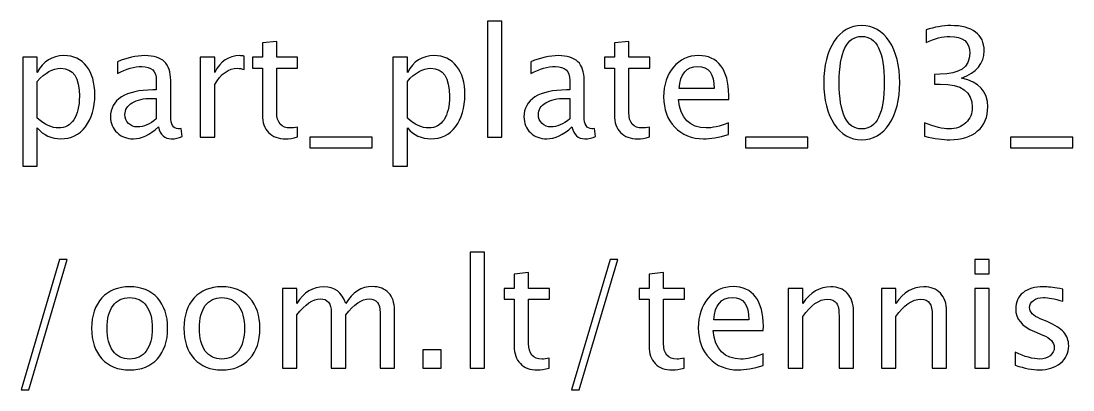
# Model space of a CAD drawing. Header units: centimetres. Extents: x -40.4 to 36.1, y -33 to 28.7.
# Drawn here: x -25.47 to -16.57, y 18.53 to 21.65 of the extents above; entities that cross this region are included whole.
import ezdxf

# ---------------------------------------------------------------- set-up
doc = ezdxf.new("R2010")
doc.units = ezdxf.units.CM
doc.header["$MEASUREMENT"] = 0
doc.layers.add('Layer 1', color=7, linetype='Continuous')

msp = doc.modelspace()

# ---------------------------------------------------------------- linework, layer by layer
at = {"layer": 'Layer 1'}
for points, knots in [([(-21.52028, 20.67044), (-21.52028, 20.67044), (-21.52028, 21.64961), (-21.52028, 21.64961), (-21.52028, 21.64961), (-21.52028, 21.64961), (-21.39836, 21.64961), (-21.39836, 21.64961), (-21.39836, 21.64961), (-21.39836, 21.64961), (-21.39836, 20.67044), (-21.39836, 20.67044), (-21.39836, 20.67044), (-21.39836, 20.67044), (-21.52028, 20.67044), (-21.52028, 20.67044)], [0, 0, 0, 0, 0.2, 0.2, 0.2, 0.2, 0.4, 0.4, 0.4, 0.4, 0.6, 0.6, 0.6, 0.6, 1, 1, 1, 1]), ([(-18.35502, 20.64758), (-18.45133, 20.64758), (-18.52901, 20.69182), (-18.58785, 20.78008), (-18.58785, 20.78008), (-18.64691, 20.86835), (-18.67633, 20.98477), (-18.67633, 21.12955), (-18.67633, 21.12955), (-18.67633, 21.27433), (-18.64691, 21.39074), (-18.58785, 21.47901), (-18.58785, 21.47901), (-18.52901, 21.56727), (-18.45133, 21.61151), (-18.35502, 21.61151), (-18.35502, 21.61151), (-18.25829, 21.61151), (-18.18061, 21.56748), (-18.12176, 21.47943), (-18.12176, 21.47943), (-18.06313, 21.39138), (-18.03371, 21.27475), (-18.03371, 21.12955), (-18.03371, 21.12955), (-18.03371, 20.98477), (-18.06313, 20.86835), (-18.12176, 20.78008), (-18.12176, 20.78008), (-18.18061, 20.69182), (-18.25829, 20.64758), (-18.35502, 20.64758)], [0, 0, 0, 0, 0.1111111, 0.1111111, 0.1111111, 0.1111111, 0.2222222, 0.2222222, 0.2222222, 0.2222222, 0.3333333, 0.3333333, 0.3333333, 0.3333333, 0.4444444, 0.4444444, 0.4444444, 0.4444444, 0.5555556, 0.5555556, 0.5555556, 0.5555556, 0.6666667, 0.6666667, 0.6666667, 0.6666667, 0.7777778, 0.7777778, 0.7777778, 0.7777778, 1, 1, 1, 1]), ([(-17.82374, 20.67679), (-17.82374, 20.67679), (-17.82374, 20.79109), (-17.82374, 20.79109), (-17.82374, 20.79109), (-17.73653, 20.75638), (-17.66816, 20.73902), (-17.618, 20.73902), (-17.618, 20.73902), (-17.55894, 20.73902), (-17.51132, 20.75595), (-17.4747, 20.79003), (-17.4747, 20.79003), (-17.43808, 20.82411), (-17.41988, 20.86856), (-17.41988, 20.92317), (-17.41988, 20.92317), (-17.41988, 21.05271), (-17.51005, 21.11748), (-17.69039, 21.11748), (-17.69039, 21.11748), (-17.69039, 21.11748), (-17.73865, 21.11748), (-17.73865, 21.11748), (-17.73865, 21.11748), (-17.73865, 21.11748), (-17.73865, 21.1994), (-17.73865, 21.1994), (-17.73865, 21.1994), (-17.73865, 21.1994), (-17.69589, 21.20003), (-17.69589, 21.20003), (-17.69589, 21.20003), (-17.52635, 21.20003), (-17.44147, 21.25972), (-17.44147, 21.37931), (-17.44147, 21.37931), (-17.44147, 21.47308), (-17.49777, 21.52007), (-17.61017, 21.52007), (-17.61017, 21.52007), (-17.67049, 21.52007), (-17.73738, 21.50271), (-17.81104, 21.468), (-17.81104, 21.468), (-17.81104, 21.468), (-17.81104, 21.57468), (-17.81104, 21.57468), (-17.81104, 21.57468), (-17.73886, 21.59923), (-17.66922, 21.61151), (-17.60234, 21.61151), (-17.60234, 21.61151), (-17.51132, 21.61151), (-17.44126, 21.59331), (-17.39257, 21.5569), (-17.39257, 21.5569), (-17.34389, 21.52071), (-17.31955, 21.468), (-17.31955, 21.399), (-17.31955, 21.399), (-17.31955, 21.29126), (-17.38326, 21.21442), (-17.5109, 21.1687), (-17.5109, 21.1687), (-17.36294, 21.1342), (-17.28907, 21.05313), (-17.28907, 20.92508), (-17.28907, 20.92508), (-17.28907, 20.83872), (-17.31764, 20.77077), (-17.37458, 20.72145), (-17.37458, 20.72145), (-17.43152, 20.67213), (-17.50984, 20.64758), (-17.60932, 20.64758), (-17.60932, 20.64758), (-17.66605, 20.64758), (-17.73738, 20.65732), (-17.82374, 20.67679)], [0, 0, 0, 0, 0.047619, 0.047619, 0.047619, 0.047619, 0.0952381, 0.0952381, 0.0952381, 0.0952381, 0.1428571, 0.1428571, 0.1428571, 0.1428571, 0.1904762, 0.1904762, 0.1904762, 0.1904762, 0.2380952, 0.2380952, 0.2380952, 0.2380952, 0.2857143, 0.2857143, 0.2857143, 0.2857143, 0.3333333, 0.3333333, 0.3333333, 0.3333333, 0.3809524, 0.3809524, 0.3809524, 0.3809524, 0.4285714, 0.4285714, 0.4285714, 0.4285714, 0.4761905, 0.4761905, 0.4761905, 0.4761905, 0.5238095, 0.5238095, 0.5238095, 0.5238095, 0.5714286, 0.5714286, 0.5714286, 0.5714286, 0.6190476, 0.6190476, 0.6190476, 0.6190476, 0.6666667, 0.6666667, 0.6666667, 0.6666667, 0.7142857, 0.7142857, 0.7142857, 0.7142857, 0.7619048, 0.7619048, 0.7619048, 0.7619048, 0.8095238, 0.8095238, 0.8095238, 0.8095238, 0.8571429, 0.8571429, 0.8571429, 0.8571429, 0.9047619, 0.9047619, 0.9047619, 0.9047619, 1, 1, 1, 1]), ([(-23.12852, 20.67065), (-23.1662, 20.66028), (-23.199, 20.6552), (-23.22673, 20.6552), (-23.22673, 20.6552), (-23.28896, 20.6552), (-23.33743, 20.67298), (-23.37215, 20.70854), (-23.37215, 20.70854), (-23.40707, 20.7441), (-23.42443, 20.79342), (-23.42443, 20.85671), (-23.42443, 20.85671), (-23.42443, 20.85671), (-23.42443, 21.2521), (-23.42443, 21.2521), (-23.42443, 21.2521), (-23.42443, 21.2521), (-23.50867, 21.2521), (-23.50867, 21.2521), (-23.50867, 21.2521), (-23.50867, 21.2521), (-23.50867, 21.34354), (-23.50867, 21.34354), (-23.50867, 21.34354), (-23.50867, 21.34354), (-23.42443, 21.34354), (-23.42443, 21.34354), (-23.42443, 21.34354), (-23.42443, 21.34354), (-23.42443, 21.46525), (-23.42443, 21.46525), (-23.42443, 21.46525), (-23.42443, 21.46525), (-23.30251, 21.47689), (-23.30251, 21.47689), (-23.30251, 21.47689), (-23.30251, 21.47689), (-23.30251, 21.34354), (-23.30251, 21.34354), (-23.30251, 21.34354), (-23.30251, 21.34354), (-23.12598, 21.34354), (-23.12598, 21.34354), (-23.12598, 21.34354), (-23.12598, 21.34354), (-23.12598, 21.2521), (-23.12598, 21.2521), (-23.12598, 21.2521), (-23.12598, 21.2521), (-23.30251, 21.2521), (-23.30251, 21.2521), (-23.30251, 21.2521), (-23.30251, 21.2521), (-23.30251, 20.87872), (-23.30251, 20.87872), (-23.30251, 20.87872), (-23.30251, 20.79067), (-23.2642, 20.74664), (-23.18779, 20.74664), (-23.18779, 20.74664), (-23.17149, 20.74664), (-23.1518, 20.74939), (-23.12852, 20.75468), (-23.12852, 20.75468), (-23.12852, 20.75468), (-23.12852, 20.67065), (-23.12852, 20.67065)], [0, 0, 0, 0, 0.0555556, 0.0555556, 0.0555556, 0.0555556, 0.1111111, 0.1111111, 0.1111111, 0.1111111, 0.1666667, 0.1666667, 0.1666667, 0.1666667, 0.2222222, 0.2222222, 0.2222222, 0.2222222, 0.2777778, 0.2777778, 0.2777778, 0.2777778, 0.3333333, 0.3333333, 0.3333333, 0.3333333, 0.3888889, 0.3888889, 0.3888889, 0.3888889, 0.4444444, 0.4444444, 0.4444444, 0.4444444, 0.5, 0.5, 0.5, 0.5, 0.5555556, 0.5555556, 0.5555556, 0.5555556, 0.6111111, 0.6111111, 0.6111111, 0.6111111, 0.6666667, 0.6666667, 0.6666667, 0.6666667, 0.7222222, 0.7222222, 0.7222222, 0.7222222, 0.7777778, 0.7777778, 0.7777778, 0.7777778, 0.8333333, 0.8333333, 0.8333333, 0.8333333, 0.8888889, 0.8888889, 0.8888889, 0.8888889, 1, 1, 1, 1]), ([(-20.15101, 20.67065), (-20.18869, 20.66028), (-20.22149, 20.6552), (-20.24922, 20.6552), (-20.24922, 20.6552), (-20.31145, 20.6552), (-20.35992, 20.67298), (-20.39464, 20.70854), (-20.39464, 20.70854), (-20.42956, 20.7441), (-20.44692, 20.79342), (-20.44692, 20.85671), (-20.44692, 20.85671), (-20.44692, 20.85671), (-20.44692, 21.2521), (-20.44692, 21.2521), (-20.44692, 21.2521), (-20.44692, 21.2521), (-20.53116, 21.2521), (-20.53116, 21.2521), (-20.53116, 21.2521), (-20.53116, 21.2521), (-20.53116, 21.34354), (-20.53116, 21.34354), (-20.53116, 21.34354), (-20.53116, 21.34354), (-20.44692, 21.34354), (-20.44692, 21.34354), (-20.44692, 21.34354), (-20.44692, 21.34354), (-20.44692, 21.46525), (-20.44692, 21.46525), (-20.44692, 21.46525), (-20.44692, 21.46525), (-20.325, 21.47689), (-20.325, 21.47689), (-20.325, 21.47689), (-20.325, 21.47689), (-20.325, 21.34354), (-20.325, 21.34354), (-20.325, 21.34354), (-20.325, 21.34354), (-20.14847, 21.34354), (-20.14847, 21.34354), (-20.14847, 21.34354), (-20.14847, 21.34354), (-20.14847, 21.2521), (-20.14847, 21.2521), (-20.14847, 21.2521), (-20.14847, 21.2521), (-20.325, 21.2521), (-20.325, 21.2521), (-20.325, 21.2521), (-20.325, 21.2521), (-20.325, 20.87872), (-20.325, 20.87872), (-20.325, 20.87872), (-20.325, 20.79067), (-20.28669, 20.74664), (-20.21028, 20.74664), (-20.21028, 20.74664), (-20.19398, 20.74664), (-20.17429, 20.74939), (-20.15101, 20.75468), (-20.15101, 20.75468), (-20.15101, 20.75468), (-20.15101, 20.67065), (-20.15101, 20.67065)], [0, 0, 0, 0, 0.0555556, 0.0555556, 0.0555556, 0.0555556, 0.1111111, 0.1111111, 0.1111111, 0.1111111, 0.1666667, 0.1666667, 0.1666667, 0.1666667, 0.2222222, 0.2222222, 0.2222222, 0.2222222, 0.2777778, 0.2777778, 0.2777778, 0.2777778, 0.3333333, 0.3333333, 0.3333333, 0.3333333, 0.3888889, 0.3888889, 0.3888889, 0.3888889, 0.4444444, 0.4444444, 0.4444444, 0.4444444, 0.5, 0.5, 0.5, 0.5, 0.5555556, 0.5555556, 0.5555556, 0.5555556, 0.6111111, 0.6111111, 0.6111111, 0.6111111, 0.6666667, 0.6666667, 0.6666667, 0.6666667, 0.7222222, 0.7222222, 0.7222222, 0.7222222, 0.7777778, 0.7777778, 0.7777778, 0.7777778, 0.8333333, 0.8333333, 0.8333333, 0.8333333, 0.8888889, 0.8888889, 0.8888889, 0.8888889, 1, 1, 1, 1]), ([(-18.35523, 20.73902), (-18.22802, 20.73902), (-18.16452, 20.8692), (-18.16452, 21.12955), (-18.16452, 21.12955), (-18.16452, 21.3899), (-18.22802, 21.52007), (-18.35523, 21.52007), (-18.35523, 21.52007), (-18.48202, 21.52007), (-18.54552, 21.3899), (-18.54552, 21.12955), (-18.54552, 21.12955), (-18.54552, 20.8692), (-18.48202, 20.73902), (-18.35523, 20.73902)], [0, 0, 0, 0, 0.2, 0.2, 0.2, 0.2, 0.4, 0.4, 0.4, 0.4, 0.6, 0.6, 0.6, 0.6, 1, 1, 1, 1]), ([(-25.44965, 20.42533), (-25.44965, 20.42533), (-25.44965, 21.34354), (-25.44965, 21.34354), (-25.44965, 21.34354), (-25.44965, 21.34354), (-25.32773, 21.34354), (-25.32773, 21.34354), (-25.32773, 21.34354), (-25.32773, 21.34354), (-25.32773, 21.21633), (-25.32773, 21.21633), (-25.32773, 21.21633), (-25.27778, 21.31052), (-25.20263, 21.35751), (-25.10252, 21.35751), (-25.10252, 21.35751), (-25.02145, 21.35751), (-24.95774, 21.32809), (-24.91117, 21.26903), (-24.91117, 21.26903), (-24.8646, 21.20998), (-24.84132, 21.12933), (-24.84132, 21.0271), (-24.84132, 21.0271), (-24.84132, 20.91576), (-24.86778, 20.8258), (-24.92048, 20.75765), (-24.92048, 20.75765), (-24.97319, 20.68928), (-25.04261, 20.6552), (-25.12855, 20.6552), (-25.12855, 20.6552), (-25.20835, 20.6552), (-25.27481, 20.68568), (-25.32773, 20.74685), (-25.32773, 20.74685), (-25.32773, 20.74685), (-25.32773, 20.42533), (-25.32773, 20.42533), (-25.32773, 20.42533), (-25.32773, 20.42533), (-25.44965, 20.42533), (-25.44965, 20.42533)], [0, 0, 0, 0, 0.0833333, 0.0833333, 0.0833333, 0.0833333, 0.1666667, 0.1666667, 0.1666667, 0.1666667, 0.25, 0.25, 0.25, 0.25, 0.3333333, 0.3333333, 0.3333333, 0.3333333, 0.4166667, 0.4166667, 0.4166667, 0.4166667, 0.5, 0.5, 0.5, 0.5, 0.5833333, 0.5833333, 0.5833333, 0.5833333, 0.6666667, 0.6666667, 0.6666667, 0.6666667, 0.75, 0.75, 0.75, 0.75, 0.8333333, 0.8333333, 0.8333333, 0.8333333, 1, 1, 1, 1]), ([(-24.30348, 20.75617), (-24.37671, 20.68886), (-24.4472, 20.6552), (-24.51493, 20.6552), (-24.51493, 20.6552), (-24.5706, 20.6552), (-24.61696, 20.67256), (-24.65357, 20.70748), (-24.65357, 20.70748), (-24.6904, 20.74241), (-24.70882, 20.78643), (-24.70882, 20.83956), (-24.70882, 20.83956), (-24.70882, 20.91301), (-24.67792, 20.96953), (-24.61611, 21.0089), (-24.61611, 21.0089), (-24.5543, 21.04827), (-24.46561, 21.06795), (-24.35004, 21.06795), (-24.35004, 21.06795), (-24.35004, 21.06795), (-24.32147, 21.06795), (-24.32147, 21.06795), (-24.32147, 21.06795), (-24.32147, 21.06795), (-24.32147, 21.14902), (-24.32147, 21.14902), (-24.32147, 21.14902), (-24.32147, 21.22712), (-24.36211, 21.26607), (-24.4436, 21.26607), (-24.4436, 21.26607), (-24.50668, 21.26607), (-24.57568, 21.24617), (-24.6504, 21.20638), (-24.6504, 21.20638), (-24.6504, 21.20638), (-24.6504, 21.30671), (-24.6504, 21.30671), (-24.6504, 21.30671), (-24.56827, 21.34058), (-24.4908, 21.35751), (-24.4182, 21.35751), (-24.4182, 21.35751), (-24.34348, 21.35751), (-24.28824, 21.34058), (-24.25289, 21.3065), (-24.25289, 21.3065), (-24.21733, 21.27242), (-24.19955, 21.21993), (-24.19955, 21.14902), (-24.19955, 21.14902), (-24.19955, 21.14902), (-24.19955, 20.84485), (-24.19955, 20.84485), (-24.19955, 20.84485), (-24.19955, 20.77522), (-24.17817, 20.74029), (-24.1352, 20.74029), (-24.1352, 20.74029), (-24.12991, 20.74029), (-24.12208, 20.74114), (-24.11171, 20.74283), (-24.11171, 20.74283), (-24.11171, 20.74283), (-24.10303, 20.6751), (-24.10303, 20.6751), (-24.10303, 20.6751), (-24.13076, 20.66176), (-24.16124, 20.6552), (-24.19468, 20.6552), (-24.19468, 20.6552), (-24.25162, 20.6552), (-24.28781, 20.68886), (-24.30348, 20.75617)], [0, 0, 0, 0, 0.05, 0.05, 0.05, 0.05, 0.1, 0.1, 0.1, 0.1, 0.15, 0.15, 0.15, 0.15, 0.2, 0.2, 0.2, 0.2, 0.25, 0.25, 0.25, 0.25, 0.3, 0.3, 0.3, 0.3, 0.35, 0.35, 0.35, 0.35, 0.4, 0.4, 0.4, 0.4, 0.45, 0.45, 0.45, 0.45, 0.5, 0.5, 0.5, 0.5, 0.55, 0.55, 0.55, 0.55, 0.6, 0.6, 0.6, 0.6, 0.65, 0.65, 0.65, 0.65, 0.7, 0.7, 0.7, 0.7, 0.75, 0.75, 0.75, 0.75, 0.8, 0.8, 0.8, 0.8, 0.85, 0.85, 0.85, 0.85, 0.9, 0.9, 0.9, 0.9, 1, 1, 1, 1]), ([(-23.94915, 20.67044), (-23.94915, 20.67044), (-23.94915, 21.34354), (-23.94915, 21.34354), (-23.94915, 21.34354), (-23.94915, 21.34354), (-23.82723, 21.34354), (-23.82723, 21.34354), (-23.82723, 21.34354), (-23.82723, 21.34354), (-23.82723, 21.21633), (-23.82723, 21.21633), (-23.82723, 21.21633), (-23.77876, 21.31052), (-23.70848, 21.35751), (-23.6162, 21.35751), (-23.6162, 21.35751), (-23.60371, 21.35751), (-23.59059, 21.35645), (-23.57704, 21.35434), (-23.57704, 21.35434), (-23.57704, 21.35434), (-23.57704, 21.24025), (-23.57704, 21.24025), (-23.57704, 21.24025), (-23.59821, 21.24723), (-23.61683, 21.25083), (-23.63292, 21.25083), (-23.63292, 21.25083), (-23.71039, 21.25083), (-23.77516, 21.20511), (-23.82723, 21.11346), (-23.82723, 21.11346), (-23.82723, 21.11346), (-23.82723, 20.67044), (-23.82723, 20.67044), (-23.82723, 20.67044), (-23.82723, 20.67044), (-23.94915, 20.67044), (-23.94915, 20.67044)], [0, 0, 0, 0, 0.0909091, 0.0909091, 0.0909091, 0.0909091, 0.1818182, 0.1818182, 0.1818182, 0.1818182, 0.2727273, 0.2727273, 0.2727273, 0.2727273, 0.3636364, 0.3636364, 0.3636364, 0.3636364, 0.4545455, 0.4545455, 0.4545455, 0.4545455, 0.5454545, 0.5454545, 0.5454545, 0.5454545, 0.6363636, 0.6363636, 0.6363636, 0.6363636, 0.7272727, 0.7272727, 0.7272727, 0.7272727, 0.8181818, 0.8181818, 0.8181818, 0.8181818, 1, 1, 1, 1]), ([(-22.31953, 20.42533), (-22.31953, 20.42533), (-22.31953, 21.34354), (-22.31953, 21.34354), (-22.31953, 21.34354), (-22.31953, 21.34354), (-22.19761, 21.34354), (-22.19761, 21.34354), (-22.19761, 21.34354), (-22.19761, 21.34354), (-22.19761, 21.21633), (-22.19761, 21.21633), (-22.19761, 21.21633), (-22.14766, 21.31052), (-22.07251, 21.35751), (-21.9724, 21.35751), (-21.9724, 21.35751), (-21.89133, 21.35751), (-21.82762, 21.32809), (-21.78105, 21.26903), (-21.78105, 21.26903), (-21.73448, 21.20998), (-21.7112, 21.12933), (-21.7112, 21.0271), (-21.7112, 21.0271), (-21.7112, 20.91576), (-21.73766, 20.8258), (-21.79036, 20.75765), (-21.79036, 20.75765), (-21.84307, 20.68928), (-21.91249, 20.6552), (-21.99843, 20.6552), (-21.99843, 20.6552), (-22.07823, 20.6552), (-22.14469, 20.68568), (-22.19761, 20.74685), (-22.19761, 20.74685), (-22.19761, 20.74685), (-22.19761, 20.42533), (-22.19761, 20.42533), (-22.19761, 20.42533), (-22.19761, 20.42533), (-22.31953, 20.42533), (-22.31953, 20.42533)], [0, 0, 0, 0, 0.0833333, 0.0833333, 0.0833333, 0.0833333, 0.1666667, 0.1666667, 0.1666667, 0.1666667, 0.25, 0.25, 0.25, 0.25, 0.3333333, 0.3333333, 0.3333333, 0.3333333, 0.4166667, 0.4166667, 0.4166667, 0.4166667, 0.5, 0.5, 0.5, 0.5, 0.5833333, 0.5833333, 0.5833333, 0.5833333, 0.6666667, 0.6666667, 0.6666667, 0.6666667, 0.75, 0.75, 0.75, 0.75, 0.8333333, 0.8333333, 0.8333333, 0.8333333, 1, 1, 1, 1]), ([(-20.80633, 20.75617), (-20.87956, 20.68886), (-20.95005, 20.6552), (-21.01778, 20.6552), (-21.01778, 20.6552), (-21.07345, 20.6552), (-21.11981, 20.67256), (-21.15642, 20.70748), (-21.15642, 20.70748), (-21.19325, 20.74241), (-21.21167, 20.78643), (-21.21167, 20.83956), (-21.21167, 20.83956), (-21.21167, 20.91301), (-21.18077, 20.96953), (-21.11896, 21.0089), (-21.11896, 21.0089), (-21.05715, 21.04827), (-20.96846, 21.06795), (-20.85289, 21.06795), (-20.85289, 21.06795), (-20.85289, 21.06795), (-20.82432, 21.06795), (-20.82432, 21.06795), (-20.82432, 21.06795), (-20.82432, 21.06795), (-20.82432, 21.14902), (-20.82432, 21.14902), (-20.82432, 21.14902), (-20.82432, 21.22712), (-20.86496, 21.26607), (-20.94645, 21.26607), (-20.94645, 21.26607), (-21.00953, 21.26607), (-21.07853, 21.24617), (-21.15325, 21.20638), (-21.15325, 21.20638), (-21.15325, 21.20638), (-21.15325, 21.30671), (-21.15325, 21.30671), (-21.15325, 21.30671), (-21.07112, 21.34058), (-20.99365, 21.35751), (-20.92105, 21.35751), (-20.92105, 21.35751), (-20.84633, 21.35751), (-20.79109, 21.34058), (-20.75574, 21.3065), (-20.75574, 21.3065), (-20.72018, 21.27242), (-20.7024, 21.21993), (-20.7024, 21.14902), (-20.7024, 21.14902), (-20.7024, 21.14902), (-20.7024, 20.84485), (-20.7024, 20.84485), (-20.7024, 20.84485), (-20.7024, 20.77522), (-20.68102, 20.74029), (-20.63805, 20.74029), (-20.63805, 20.74029), (-20.63276, 20.74029), (-20.62493, 20.74114), (-20.61456, 20.74283), (-20.61456, 20.74283), (-20.61456, 20.74283), (-20.60588, 20.6751), (-20.60588, 20.6751), (-20.60588, 20.6751), (-20.63361, 20.66176), (-20.66409, 20.6552), (-20.69753, 20.6552), (-20.69753, 20.6552), (-20.75447, 20.6552), (-20.79066, 20.68886), (-20.80633, 20.75617)], [0, 0, 0, 0, 0.05, 0.05, 0.05, 0.05, 0.1, 0.1, 0.1, 0.1, 0.15, 0.15, 0.15, 0.15, 0.2, 0.2, 0.2, 0.2, 0.25, 0.25, 0.25, 0.25, 0.3, 0.3, 0.3, 0.3, 0.35, 0.35, 0.35, 0.35, 0.4, 0.4, 0.4, 0.4, 0.45, 0.45, 0.45, 0.45, 0.5, 0.5, 0.5, 0.5, 0.55, 0.55, 0.55, 0.55, 0.6, 0.6, 0.6, 0.6, 0.65, 0.65, 0.65, 0.65, 0.7, 0.7, 0.7, 0.7, 0.75, 0.75, 0.75, 0.75, 0.8, 0.8, 0.8, 0.8, 0.85, 0.85, 0.85, 0.85, 0.9, 0.9, 0.9, 0.9, 1, 1, 1, 1]), ([(-19.48299, 20.69203), (-19.5649, 20.66748), (-19.63497, 20.6552), (-19.69339, 20.6552), (-19.69339, 20.6552), (-19.79308, 20.6552), (-19.87415, 20.68822), (-19.93659, 20.75405), (-19.93659, 20.75405), (-19.99903, 20.81988), (-20.03036, 20.90518), (-20.03036, 21.01017), (-20.03036, 21.01017), (-20.03036, 21.11198), (-20.00284, 21.19559), (-19.9476, 21.26099), (-19.9476, 21.26099), (-19.89235, 21.32618), (-19.82166, 21.35878), (-19.73551, 21.35878), (-19.73551, 21.35878), (-19.65402, 21.35878), (-19.59094, 21.32978), (-19.54649, 21.27179), (-19.54649, 21.27179), (-19.50204, 21.21379), (-19.47981, 21.13166), (-19.47981, 21.02519), (-19.47981, 21.02519), (-19.47981, 21.02519), (-19.48045, 20.98794), (-19.48045, 20.98794), (-19.48045, 20.98794), (-19.48045, 20.98794), (-19.9059, 20.98794), (-19.9059, 20.98794), (-19.9059, 20.98794), (-19.88812, 20.82707), (-19.80959, 20.74664), (-19.67053, 20.74664), (-19.67053, 20.74664), (-19.61951, 20.74664), (-19.55707, 20.76103), (-19.48299, 20.78982), (-19.48299, 20.78982), (-19.48299, 20.78982), (-19.48299, 20.69203), (-19.48299, 20.69203)], [0, 0, 0, 0, 0.0769231, 0.0769231, 0.0769231, 0.0769231, 0.1538462, 0.1538462, 0.1538462, 0.1538462, 0.2307692, 0.2307692, 0.2307692, 0.2307692, 0.3076923, 0.3076923, 0.3076923, 0.3076923, 0.3846154, 0.3846154, 0.3846154, 0.3846154, 0.4615385, 0.4615385, 0.4615385, 0.4615385, 0.5384615, 0.5384615, 0.5384615, 0.5384615, 0.6153846, 0.6153846, 0.6153846, 0.6153846, 0.6923077, 0.6923077, 0.6923077, 0.6923077, 0.7692308, 0.7692308, 0.7692308, 0.7692308, 0.8461538, 0.8461538, 0.8461538, 0.8461538, 1, 1, 1, 1]), ([(-19.89955, 21.07938), (-19.89955, 21.07938), (-19.60237, 21.07938), (-19.60237, 21.07938), (-19.60237, 21.07938), (-19.60237, 21.20469), (-19.64915, 21.26734), (-19.74249, 21.26734), (-19.74249, 21.26734), (-19.83647, 21.26734), (-19.88875, 21.20469), (-19.89955, 21.07938)], [0, 0, 0, 0, 0.25, 0.25, 0.25, 0.25, 0.5, 0.5, 0.5, 0.5, 1, 1, 1, 1]), ([(-25.32773, 20.83088), (-25.26486, 20.77479), (-25.20496, 20.74664), (-25.14802, 20.74664), (-25.14802, 20.74664), (-25.09193, 20.74664), (-25.04854, 20.77014), (-25.01806, 20.81691), (-25.01806, 20.81691), (-24.98737, 20.86369), (-24.97213, 20.92952), (-24.97213, 21.01461), (-24.97213, 21.01461), (-24.97213, 21.17209), (-25.0242, 21.25083), (-25.12834, 21.25083), (-25.12834, 21.25083), (-25.1965, 21.25083), (-25.26296, 21.214), (-25.32773, 21.14013), (-25.32773, 21.14013), (-25.32773, 21.14013), (-25.32773, 20.83088), (-25.32773, 20.83088)], [0, 0, 0, 0, 0.1428571, 0.1428571, 0.1428571, 0.1428571, 0.2857143, 0.2857143, 0.2857143, 0.2857143, 0.4285714, 0.4285714, 0.4285714, 0.4285714, 0.5714286, 0.5714286, 0.5714286, 0.5714286, 0.7142857, 0.7142857, 0.7142857, 0.7142857, 1, 1, 1, 1]), ([(-22.19761, 20.83088), (-22.13474, 20.77479), (-22.07484, 20.74664), (-22.0179, 20.74664), (-22.0179, 20.74664), (-21.96181, 20.74664), (-21.91842, 20.77014), (-21.88794, 20.81691), (-21.88794, 20.81691), (-21.85725, 20.86369), (-21.84201, 20.92952), (-21.84201, 21.01461), (-21.84201, 21.01461), (-21.84201, 21.17209), (-21.89408, 21.25083), (-21.99822, 21.25083), (-21.99822, 21.25083), (-22.06638, 21.25083), (-22.13284, 21.214), (-22.19761, 21.14013), (-22.19761, 21.14013), (-22.19761, 21.14013), (-22.19761, 20.83088), (-22.19761, 20.83088)], [0, 0, 0, 0, 0.1428571, 0.1428571, 0.1428571, 0.1428571, 0.2857143, 0.2857143, 0.2857143, 0.2857143, 0.4285714, 0.4285714, 0.4285714, 0.4285714, 0.5714286, 0.5714286, 0.5714286, 0.5714286, 0.7142857, 0.7142857, 0.7142857, 0.7142857, 1, 1, 1, 1]), ([(-24.32147, 20.82263), (-24.32147, 20.82263), (-24.32147, 20.99556), (-24.32147, 20.99556), (-24.32147, 20.99556), (-24.32147, 20.99556), (-24.36063, 20.99683), (-24.36063, 20.99683), (-24.36063, 20.99683), (-24.42836, 20.99683), (-24.48297, 20.98434), (-24.52467, 20.95937), (-24.52467, 20.95937), (-24.56616, 20.93418), (-24.5869, 20.90095), (-24.5869, 20.85946), (-24.5869, 20.85946), (-24.5869, 20.83046), (-24.57653, 20.80591), (-24.556, 20.7858), (-24.556, 20.7858), (-24.53525, 20.76569), (-24.51006, 20.75553), (-24.48022, 20.75553), (-24.48022, 20.75553), (-24.42942, 20.75553), (-24.3765, 20.77797), (-24.32147, 20.82263)], [0, 0, 0, 0, 0.125, 0.125, 0.125, 0.125, 0.25, 0.25, 0.25, 0.25, 0.375, 0.375, 0.375, 0.375, 0.5, 0.5, 0.5, 0.5, 0.625, 0.625, 0.625, 0.625, 0.75, 0.75, 0.75, 0.75, 1, 1, 1, 1]), ([(-20.82432, 20.82263), (-20.82432, 20.82263), (-20.82432, 20.99556), (-20.82432, 20.99556), (-20.82432, 20.99556), (-20.82432, 20.99556), (-20.86348, 20.99683), (-20.86348, 20.99683), (-20.86348, 20.99683), (-20.93121, 20.99683), (-20.98582, 20.98434), (-21.02752, 20.95937), (-21.02752, 20.95937), (-21.06901, 20.93418), (-21.08975, 20.90095), (-21.08975, 20.85946), (-21.08975, 20.85946), (-21.08975, 20.83046), (-21.07938, 20.80591), (-21.05885, 20.7858), (-21.05885, 20.7858), (-21.0381, 20.76569), (-21.01291, 20.75553), (-20.98307, 20.75553), (-20.98307, 20.75553), (-20.93227, 20.75553), (-20.87935, 20.77797), (-20.82432, 20.82263)], [0, 0, 0, 0, 0.125, 0.125, 0.125, 0.125, 0.25, 0.25, 0.25, 0.25, 0.375, 0.375, 0.375, 0.375, 0.5, 0.5, 0.5, 0.5, 0.625, 0.625, 0.625, 0.625, 0.75, 0.75, 0.75, 0.75, 1, 1, 1, 1]), ([(-23.02311, 20.579), (-23.02311, 20.579), (-23.02311, 20.67044), (-23.02311, 20.67044), (-23.02311, 20.67044), (-23.02311, 20.67044), (-22.49479, 20.67044), (-22.49479, 20.67044), (-22.49479, 20.67044), (-22.49479, 20.67044), (-22.49479, 20.579), (-22.49479, 20.579), (-22.49479, 20.579), (-22.49479, 20.579), (-23.02311, 20.579), (-23.02311, 20.579)], [0, 0, 0, 0, 0.2, 0.2, 0.2, 0.2, 0.4, 0.4, 0.4, 0.4, 0.6, 0.6, 0.6, 0.6, 1, 1, 1, 1]), ([(-19.338, 20.579), (-19.338, 20.579), (-19.338, 20.67044), (-19.338, 20.67044), (-19.338, 20.67044), (-19.338, 20.67044), (-18.80968, 20.67044), (-18.80968, 20.67044), (-18.80968, 20.67044), (-18.80968, 20.67044), (-18.80968, 20.579), (-18.80968, 20.579), (-18.80968, 20.579), (-18.80968, 20.579), (-19.338, 20.579), (-19.338, 20.579)], [0, 0, 0, 0, 0.2, 0.2, 0.2, 0.2, 0.4, 0.4, 0.4, 0.4, 0.6, 0.6, 0.6, 0.6, 1, 1, 1, 1]), ([(-17.09688, 20.579), (-17.09688, 20.579), (-17.09688, 20.67044), (-17.09688, 20.67044), (-17.09688, 20.67044), (-17.09688, 20.67044), (-16.56856, 20.67044), (-16.56856, 20.67044), (-16.56856, 20.67044), (-16.56856, 20.67044), (-16.56856, 20.579), (-16.56856, 20.579), (-16.56856, 20.579), (-16.56856, 20.579), (-17.09688, 20.579), (-17.09688, 20.579)], [0, 0, 0, 0, 0.2, 0.2, 0.2, 0.2, 0.4, 0.4, 0.4, 0.4, 0.6, 0.6, 0.6, 0.6, 1, 1, 1, 1]), ([(-21.66677, 18.71887), (-21.66677, 18.71887), (-21.66677, 19.69804), (-21.66677, 19.69804), (-21.66677, 19.69804), (-21.66677, 19.69804), (-21.54485, 19.69804), (-21.54485, 19.69804), (-21.54485, 19.69804), (-21.54485, 19.69804), (-21.54485, 18.71887), (-21.54485, 18.71887), (-21.54485, 18.71887), (-21.54485, 18.71887), (-21.66677, 18.71887), (-21.66677, 18.71887)], [0, 0, 0, 0, 0.2, 0.2, 0.2, 0.2, 0.4, 0.4, 0.4, 0.4, 0.6, 0.6, 0.6, 0.6, 1, 1, 1, 1]), ([(-25.46533, 18.53472), (-25.46533, 18.53472), (-25.13873, 19.63708), (-25.13873, 19.63708), (-25.13873, 19.63708), (-25.13873, 19.63708), (-25.07417, 19.63708), (-25.07417, 19.63708), (-25.07417, 19.63708), (-25.07417, 19.63708), (-25.40077, 18.53472), (-25.40077, 18.53472), (-25.40077, 18.53472), (-25.40077, 18.53472), (-25.46533, 18.53472), (-25.46533, 18.53472)], [0, 0, 0, 0, 0.2, 0.2, 0.2, 0.2, 0.4, 0.4, 0.4, 0.4, 0.6, 0.6, 0.6, 0.6, 1, 1, 1, 1]), ([(-20.80952, 18.53472), (-20.80952, 18.53472), (-20.48292, 19.63708), (-20.48292, 19.63708), (-20.48292, 19.63708), (-20.48292, 19.63708), (-20.41836, 19.63708), (-20.41836, 19.63708), (-20.41836, 19.63708), (-20.41836, 19.63708), (-20.74496, 18.53472), (-20.74496, 18.53472), (-20.74496, 18.53472), (-20.74496, 18.53472), (-20.80952, 18.53472), (-20.80952, 18.53472)], [0, 0, 0, 0, 0.2, 0.2, 0.2, 0.2, 0.4, 0.4, 0.4, 0.4, 0.6, 0.6, 0.6, 0.6, 1, 1, 1, 1]), ([(-17.39978, 19.51516), (-17.39978, 19.51516), (-17.39978, 19.63708), (-17.39978, 19.63708), (-17.39978, 19.63708), (-17.39978, 19.63708), (-17.27786, 19.63708), (-17.27786, 19.63708), (-17.27786, 19.63708), (-17.27786, 19.63708), (-17.27786, 19.51516), (-17.27786, 19.51516), (-17.27786, 19.51516), (-17.27786, 19.51516), (-17.39978, 19.51516), (-17.39978, 19.51516)], [0, 0, 0, 0, 0.2, 0.2, 0.2, 0.2, 0.4, 0.4, 0.4, 0.4, 0.6, 0.6, 0.6, 0.6, 1, 1, 1, 1]), ([(-20.99875, 18.71908), (-21.03643, 18.70871), (-21.06923, 18.70363), (-21.09696, 18.70363), (-21.09696, 18.70363), (-21.15919, 18.70363), (-21.20766, 18.72141), (-21.24238, 18.75697), (-21.24238, 18.75697), (-21.2773, 18.79253), (-21.29466, 18.84185), (-21.29466, 18.90514), (-21.29466, 18.90514), (-21.29466, 18.90514), (-21.29466, 19.30053), (-21.29466, 19.30053), (-21.29466, 19.30053), (-21.29466, 19.30053), (-21.3789, 19.30053), (-21.3789, 19.30053), (-21.3789, 19.30053), (-21.3789, 19.30053), (-21.3789, 19.39197), (-21.3789, 19.39197), (-21.3789, 19.39197), (-21.3789, 19.39197), (-21.29466, 19.39197), (-21.29466, 19.39197), (-21.29466, 19.39197), (-21.29466, 19.39197), (-21.29466, 19.51368), (-21.29466, 19.51368), (-21.29466, 19.51368), (-21.29466, 19.51368), (-21.17274, 19.52532), (-21.17274, 19.52532), (-21.17274, 19.52532), (-21.17274, 19.52532), (-21.17274, 19.39197), (-21.17274, 19.39197), (-21.17274, 19.39197), (-21.17274, 19.39197), (-20.99621, 19.39197), (-20.99621, 19.39197), (-20.99621, 19.39197), (-20.99621, 19.39197), (-20.99621, 19.30053), (-20.99621, 19.30053), (-20.99621, 19.30053), (-20.99621, 19.30053), (-21.17274, 19.30053), (-21.17274, 19.30053), (-21.17274, 19.30053), (-21.17274, 19.30053), (-21.17274, 18.92715), (-21.17274, 18.92715), (-21.17274, 18.92715), (-21.17274, 18.8391), (-21.13443, 18.79507), (-21.05802, 18.79507), (-21.05802, 18.79507), (-21.04172, 18.79507), (-21.02203, 18.79782), (-20.99875, 18.80311), (-20.99875, 18.80311), (-20.99875, 18.80311), (-20.99875, 18.71908), (-20.99875, 18.71908)], [0, 0, 0, 0, 0.0555556, 0.0555556, 0.0555556, 0.0555556, 0.1111111, 0.1111111, 0.1111111, 0.1111111, 0.1666667, 0.1666667, 0.1666667, 0.1666667, 0.2222222, 0.2222222, 0.2222222, 0.2222222, 0.2777778, 0.2777778, 0.2777778, 0.2777778, 0.3333333, 0.3333333, 0.3333333, 0.3333333, 0.3888889, 0.3888889, 0.3888889, 0.3888889, 0.4444444, 0.4444444, 0.4444444, 0.4444444, 0.5, 0.5, 0.5, 0.5, 0.5555556, 0.5555556, 0.5555556, 0.5555556, 0.6111111, 0.6111111, 0.6111111, 0.6111111, 0.6666667, 0.6666667, 0.6666667, 0.6666667, 0.7222222, 0.7222222, 0.7222222, 0.7222222, 0.7777778, 0.7777778, 0.7777778, 0.7777778, 0.8333333, 0.8333333, 0.8333333, 0.8333333, 0.8888889, 0.8888889, 0.8888889, 0.8888889, 1, 1, 1, 1]), ([(-19.85787, 18.71908), (-19.89555, 18.70871), (-19.92835, 18.70363), (-19.95608, 18.70363), (-19.95608, 18.70363), (-20.01831, 18.70363), (-20.06678, 18.72141), (-20.1015, 18.75697), (-20.1015, 18.75697), (-20.13642, 18.79253), (-20.15378, 18.84185), (-20.15378, 18.90514), (-20.15378, 18.90514), (-20.15378, 18.90514), (-20.15378, 19.30053), (-20.15378, 19.30053), (-20.15378, 19.30053), (-20.15378, 19.30053), (-20.23802, 19.30053), (-20.23802, 19.30053), (-20.23802, 19.30053), (-20.23802, 19.30053), (-20.23802, 19.39197), (-20.23802, 19.39197), (-20.23802, 19.39197), (-20.23802, 19.39197), (-20.15378, 19.39197), (-20.15378, 19.39197), (-20.15378, 19.39197), (-20.15378, 19.39197), (-20.15378, 19.51368), (-20.15378, 19.51368), (-20.15378, 19.51368), (-20.15378, 19.51368), (-20.03186, 19.52532), (-20.03186, 19.52532), (-20.03186, 19.52532), (-20.03186, 19.52532), (-20.03186, 19.39197), (-20.03186, 19.39197), (-20.03186, 19.39197), (-20.03186, 19.39197), (-19.85533, 19.39197), (-19.85533, 19.39197), (-19.85533, 19.39197), (-19.85533, 19.39197), (-19.85533, 19.30053), (-19.85533, 19.30053), (-19.85533, 19.30053), (-19.85533, 19.30053), (-20.03186, 19.30053), (-20.03186, 19.30053), (-20.03186, 19.30053), (-20.03186, 19.30053), (-20.03186, 18.92715), (-20.03186, 18.92715), (-20.03186, 18.92715), (-20.03186, 18.8391), (-19.99355, 18.79507), (-19.91714, 18.79507), (-19.91714, 18.79507), (-19.90084, 18.79507), (-19.88115, 18.79782), (-19.85787, 18.80311), (-19.85787, 18.80311), (-19.85787, 18.80311), (-19.85787, 18.71908), (-19.85787, 18.71908)], [0, 0, 0, 0, 0.0555556, 0.0555556, 0.0555556, 0.0555556, 0.1111111, 0.1111111, 0.1111111, 0.1111111, 0.1666667, 0.1666667, 0.1666667, 0.1666667, 0.2222222, 0.2222222, 0.2222222, 0.2222222, 0.2777778, 0.2777778, 0.2777778, 0.2777778, 0.3333333, 0.3333333, 0.3333333, 0.3333333, 0.3888889, 0.3888889, 0.3888889, 0.3888889, 0.4444444, 0.4444444, 0.4444444, 0.4444444, 0.5, 0.5, 0.5, 0.5, 0.5555556, 0.5555556, 0.5555556, 0.5555556, 0.6111111, 0.6111111, 0.6111111, 0.6111111, 0.6666667, 0.6666667, 0.6666667, 0.6666667, 0.7222222, 0.7222222, 0.7222222, 0.7222222, 0.7777778, 0.7777778, 0.7777778, 0.7777778, 0.8333333, 0.8333333, 0.8333333, 0.8333333, 0.8888889, 0.8888889, 0.8888889, 0.8888889, 1, 1, 1, 1]), ([(-24.5467, 18.70363), (-24.64555, 18.70363), (-24.72386, 18.73517), (-24.78144, 18.79825), (-24.78144, 18.79825), (-24.83922, 18.86132), (-24.86801, 18.94705), (-24.86801, 19.05521), (-24.86801, 19.05521), (-24.86801, 19.16316), (-24.83922, 19.24867), (-24.78144, 19.31154), (-24.78144, 19.31154), (-24.72386, 19.3744), (-24.64555, 19.40594), (-24.5467, 19.40594), (-24.5467, 19.40594), (-24.44785, 19.40594), (-24.36953, 19.3744), (-24.31196, 19.31154), (-24.31196, 19.31154), (-24.25418, 19.24867), (-24.22539, 19.16316), (-24.22539, 19.05521), (-24.22539, 19.05521), (-24.22539, 18.94705), (-24.25418, 18.86132), (-24.31196, 18.79825), (-24.31196, 18.79825), (-24.36953, 18.73517), (-24.44785, 18.70363), (-24.5467, 18.70363)], [0, 0, 0, 0, 0.1111111, 0.1111111, 0.1111111, 0.1111111, 0.2222222, 0.2222222, 0.2222222, 0.2222222, 0.3333333, 0.3333333, 0.3333333, 0.3333333, 0.4444444, 0.4444444, 0.4444444, 0.4444444, 0.5555556, 0.5555556, 0.5555556, 0.5555556, 0.6666667, 0.6666667, 0.6666667, 0.6666667, 0.7777778, 0.7777778, 0.7777778, 0.7777778, 1, 1, 1, 1]), ([(-23.7665, 18.70363), (-23.86535, 18.70363), (-23.94366, 18.73517), (-24.00124, 18.79825), (-24.00124, 18.79825), (-24.05902, 18.86132), (-24.08781, 18.94705), (-24.08781, 19.05521), (-24.08781, 19.05521), (-24.08781, 19.16316), (-24.05902, 19.24867), (-24.00124, 19.31154), (-24.00124, 19.31154), (-23.94366, 19.3744), (-23.86535, 19.40594), (-23.7665, 19.40594), (-23.7665, 19.40594), (-23.66765, 19.40594), (-23.58933, 19.3744), (-23.53176, 19.31154), (-23.53176, 19.31154), (-23.47398, 19.24867), (-23.44519, 19.16316), (-23.44519, 19.05521), (-23.44519, 19.05521), (-23.44519, 18.94705), (-23.47398, 18.86132), (-23.53176, 18.79825), (-23.53176, 18.79825), (-23.58933, 18.73517), (-23.66765, 18.70363), (-23.7665, 18.70363)], [0, 0, 0, 0, 0.1111111, 0.1111111, 0.1111111, 0.1111111, 0.2222222, 0.2222222, 0.2222222, 0.2222222, 0.3333333, 0.3333333, 0.3333333, 0.3333333, 0.4444444, 0.4444444, 0.4444444, 0.4444444, 0.5555556, 0.5555556, 0.5555556, 0.5555556, 0.6666667, 0.6666667, 0.6666667, 0.6666667, 0.7777778, 0.7777778, 0.7777778, 0.7777778, 1, 1, 1, 1]), ([(-23.25427, 18.71887), (-23.25427, 18.71887), (-23.25427, 19.39197), (-23.25427, 19.39197), (-23.25427, 19.39197), (-23.25427, 19.39197), (-23.13235, 19.39197), (-23.13235, 19.39197), (-23.13235, 19.39197), (-23.13235, 19.39197), (-23.13235, 19.26476), (-23.13235, 19.26476), (-23.13235, 19.26476), (-23.07287, 19.35895), (-22.99667, 19.40594), (-22.90333, 19.40594), (-22.90333, 19.40594), (-22.81337, 19.40594), (-22.7522, 19.35895), (-22.7196, 19.26476), (-22.7196, 19.26476), (-22.66181, 19.3598), (-22.58646, 19.40721), (-22.49396, 19.40721), (-22.49396, 19.40721), (-22.43491, 19.40721), (-22.38898, 19.38985), (-22.35617, 19.35493), (-22.35617, 19.35493), (-22.32336, 19.32), (-22.30685, 19.27111), (-22.30685, 19.20824), (-22.30685, 19.20824), (-22.30685, 19.20824), (-22.30685, 18.71887), (-22.30685, 18.71887), (-22.30685, 18.71887), (-22.30685, 18.71887), (-22.42877, 18.71887), (-22.42877, 18.71887), (-22.42877, 18.71887), (-22.42877, 18.71887), (-22.42877, 19.18814), (-22.42877, 19.18814), (-22.42877, 19.18814), (-22.42877, 19.26476), (-22.45925, 19.30307), (-22.52021, 19.30307), (-22.52021, 19.30307), (-22.5835, 19.30307), (-22.64996, 19.25841), (-22.7196, 19.16887), (-22.7196, 19.16887), (-22.7196, 19.16887), (-22.7196, 18.71887), (-22.7196, 18.71887), (-22.7196, 18.71887), (-22.7196, 18.71887), (-22.84152, 18.71887), (-22.84152, 18.71887), (-22.84152, 18.71887), (-22.84152, 18.71887), (-22.84152, 19.18856), (-22.84152, 19.18856), (-22.84152, 19.18856), (-22.84152, 19.26582), (-22.87242, 19.30434), (-22.93444, 19.30434), (-22.93444, 19.30434), (-22.99604, 19.30434), (-23.06208, 19.25947), (-23.13235, 19.16951), (-23.13235, 19.16951), (-23.13235, 19.16951), (-23.13235, 18.71887), (-23.13235, 18.71887), (-23.13235, 18.71887), (-23.13235, 18.71887), (-23.25427, 18.71887), (-23.25427, 18.71887)], [0, 0, 0, 0, 0.047619, 0.047619, 0.047619, 0.047619, 0.0952381, 0.0952381, 0.0952381, 0.0952381, 0.1428571, 0.1428571, 0.1428571, 0.1428571, 0.1904762, 0.1904762, 0.1904762, 0.1904762, 0.2380952, 0.2380952, 0.2380952, 0.2380952, 0.2857143, 0.2857143, 0.2857143, 0.2857143, 0.3333333, 0.3333333, 0.3333333, 0.3333333, 0.3809524, 0.3809524, 0.3809524, 0.3809524, 0.4285714, 0.4285714, 0.4285714, 0.4285714, 0.4761905, 0.4761905, 0.4761905, 0.4761905, 0.5238095, 0.5238095, 0.5238095, 0.5238095, 0.5714286, 0.5714286, 0.5714286, 0.5714286, 0.6190476, 0.6190476, 0.6190476, 0.6190476, 0.6666667, 0.6666667, 0.6666667, 0.6666667, 0.7142857, 0.7142857, 0.7142857, 0.7142857, 0.7619048, 0.7619048, 0.7619048, 0.7619048, 0.8095238, 0.8095238, 0.8095238, 0.8095238, 0.8571429, 0.8571429, 0.8571429, 0.8571429, 0.9047619, 0.9047619, 0.9047619, 0.9047619, 1, 1, 1, 1]), ([(-19.18985, 18.74046), (-19.27176, 18.71591), (-19.34183, 18.70363), (-19.40025, 18.70363), (-19.40025, 18.70363), (-19.49994, 18.70363), (-19.58101, 18.73665), (-19.64345, 18.80248), (-19.64345, 18.80248), (-19.70589, 18.86831), (-19.73722, 18.95361), (-19.73722, 19.0586), (-19.73722, 19.0586), (-19.73722, 19.16041), (-19.7097, 19.24402), (-19.65446, 19.30942), (-19.65446, 19.30942), (-19.59921, 19.37461), (-19.52852, 19.40721), (-19.44237, 19.40721), (-19.44237, 19.40721), (-19.36088, 19.40721), (-19.2978, 19.37821), (-19.25335, 19.32022), (-19.25335, 19.32022), (-19.2089, 19.26222), (-19.18667, 19.18009), (-19.18667, 19.07362), (-19.18667, 19.07362), (-19.18667, 19.07362), (-19.18731, 19.03637), (-19.18731, 19.03637), (-19.18731, 19.03637), (-19.18731, 19.03637), (-19.61276, 19.03637), (-19.61276, 19.03637), (-19.61276, 19.03637), (-19.59498, 18.8755), (-19.51645, 18.79507), (-19.37739, 18.79507), (-19.37739, 18.79507), (-19.32637, 18.79507), (-19.26393, 18.80946), (-19.18985, 18.83825), (-19.18985, 18.83825), (-19.18985, 18.83825), (-19.18985, 18.74046), (-19.18985, 18.74046)], [0, 0, 0, 0, 0.0769231, 0.0769231, 0.0769231, 0.0769231, 0.1538462, 0.1538462, 0.1538462, 0.1538462, 0.2307692, 0.2307692, 0.2307692, 0.2307692, 0.3076923, 0.3076923, 0.3076923, 0.3076923, 0.3846154, 0.3846154, 0.3846154, 0.3846154, 0.4615385, 0.4615385, 0.4615385, 0.4615385, 0.5384615, 0.5384615, 0.5384615, 0.5384615, 0.6153846, 0.6153846, 0.6153846, 0.6153846, 0.6923077, 0.6923077, 0.6923077, 0.6923077, 0.7692308, 0.7692308, 0.7692308, 0.7692308, 0.8461538, 0.8461538, 0.8461538, 0.8461538, 1, 1, 1, 1]), ([(-18.97628, 18.71887), (-18.97628, 18.71887), (-18.97628, 19.39197), (-18.97628, 19.39197), (-18.97628, 19.39197), (-18.97628, 19.39197), (-18.85436, 19.39197), (-18.85436, 19.39197), (-18.85436, 19.39197), (-18.85436, 19.39197), (-18.85436, 19.26476), (-18.85436, 19.26476), (-18.85436, 19.26476), (-18.7898, 19.35895), (-18.71064, 19.40594), (-18.61708, 19.40594), (-18.61708, 19.40594), (-18.55824, 19.40594), (-18.51146, 19.38753), (-18.47696, 19.35048), (-18.47696, 19.35048), (-18.44246, 19.31365), (-18.4251, 19.26391), (-18.4251, 19.20168), (-18.4251, 19.20168), (-18.4251, 19.20168), (-18.4251, 18.71887), (-18.4251, 18.71887), (-18.4251, 18.71887), (-18.4251, 18.71887), (-18.54702, 18.71887), (-18.54702, 18.71887), (-18.54702, 18.71887), (-18.54702, 18.71887), (-18.54702, 19.16189), (-18.54702, 19.16189), (-18.54702, 19.16189), (-18.54702, 19.21184), (-18.55443, 19.2474), (-18.56903, 19.26857), (-18.56903, 19.26857), (-18.58385, 19.28995), (-18.60819, 19.30053), (-18.64227, 19.30053), (-18.64227, 19.30053), (-18.7172, 19.30053), (-18.7879, 19.25164), (-18.85436, 19.15385), (-18.85436, 19.15385), (-18.85436, 19.15385), (-18.85436, 18.71887), (-18.85436, 18.71887), (-18.85436, 18.71887), (-18.85436, 18.71887), (-18.97628, 18.71887), (-18.97628, 18.71887)], [0, 0, 0, 0, 0.0666667, 0.0666667, 0.0666667, 0.0666667, 0.1333333, 0.1333333, 0.1333333, 0.1333333, 0.2, 0.2, 0.2, 0.2, 0.2666667, 0.2666667, 0.2666667, 0.2666667, 0.3333333, 0.3333333, 0.3333333, 0.3333333, 0.4, 0.4, 0.4, 0.4, 0.4666667, 0.4666667, 0.4666667, 0.4666667, 0.5333333, 0.5333333, 0.5333333, 0.5333333, 0.6, 0.6, 0.6, 0.6, 0.6666667, 0.6666667, 0.6666667, 0.6666667, 0.7333333, 0.7333333, 0.7333333, 0.7333333, 0.8, 0.8, 0.8, 0.8, 0.8666667, 0.8666667, 0.8666667, 0.8666667, 1, 1, 1, 1]), ([(-18.18803, 18.71887), (-18.18803, 18.71887), (-18.18803, 19.39197), (-18.18803, 19.39197), (-18.18803, 19.39197), (-18.18803, 19.39197), (-18.06611, 19.39197), (-18.06611, 19.39197), (-18.06611, 19.39197), (-18.06611, 19.39197), (-18.06611, 19.26476), (-18.06611, 19.26476), (-18.06611, 19.26476), (-18.00155, 19.35895), (-17.92239, 19.40594), (-17.82883, 19.40594), (-17.82883, 19.40594), (-17.76999, 19.40594), (-17.72321, 19.38753), (-17.68871, 19.35048), (-17.68871, 19.35048), (-17.65421, 19.31365), (-17.63685, 19.26391), (-17.63685, 19.20168), (-17.63685, 19.20168), (-17.63685, 19.20168), (-17.63685, 18.71887), (-17.63685, 18.71887), (-17.63685, 18.71887), (-17.63685, 18.71887), (-17.75877, 18.71887), (-17.75877, 18.71887), (-17.75877, 18.71887), (-17.75877, 18.71887), (-17.75877, 19.16189), (-17.75877, 19.16189), (-17.75877, 19.16189), (-17.75877, 19.21184), (-17.76618, 19.2474), (-17.78078, 19.26857), (-17.78078, 19.26857), (-17.7956, 19.28995), (-17.81994, 19.30053), (-17.85402, 19.30053), (-17.85402, 19.30053), (-17.92895, 19.30053), (-17.99965, 19.25164), (-18.06611, 19.15385), (-18.06611, 19.15385), (-18.06611, 19.15385), (-18.06611, 18.71887), (-18.06611, 18.71887), (-18.06611, 18.71887), (-18.06611, 18.71887), (-18.18803, 18.71887), (-18.18803, 18.71887)], [0, 0, 0, 0, 0.0666667, 0.0666667, 0.0666667, 0.0666667, 0.1333333, 0.1333333, 0.1333333, 0.1333333, 0.2, 0.2, 0.2, 0.2, 0.2666667, 0.2666667, 0.2666667, 0.2666667, 0.3333333, 0.3333333, 0.3333333, 0.3333333, 0.4, 0.4, 0.4, 0.4, 0.4666667, 0.4666667, 0.4666667, 0.4666667, 0.5333333, 0.5333333, 0.5333333, 0.5333333, 0.6, 0.6, 0.6, 0.6, 0.6666667, 0.6666667, 0.6666667, 0.6666667, 0.7333333, 0.7333333, 0.7333333, 0.7333333, 0.8, 0.8, 0.8, 0.8, 0.8666667, 0.8666667, 0.8666667, 0.8666667, 1, 1, 1, 1]), ([(-17.05688, 18.743), (-17.05688, 18.743), (-17.05688, 18.85476), (-17.05688, 18.85476), (-17.05688, 18.85476), (-16.97708, 18.81497), (-16.90787, 18.79507), (-16.84881, 18.79507), (-16.84881, 18.79507), (-16.81367, 18.79507), (-16.78446, 18.8046), (-16.76139, 18.82365), (-16.76139, 18.82365), (-16.73832, 18.84248), (-16.72668, 18.86619), (-16.72668, 18.89477), (-16.72668, 18.89477), (-16.72668, 18.93646), (-16.75906, 18.97097), (-16.82383, 18.99827), (-16.82383, 18.99827), (-16.82383, 18.99827), (-16.89517, 19.02854), (-16.89517, 19.02854), (-16.89517, 19.02854), (-17.00036, 19.07214), (-17.05307, 19.13522), (-17.05307, 19.21713), (-17.05307, 19.21713), (-17.05307, 19.27577), (-17.03233, 19.32191), (-16.99084, 19.35556), (-16.99084, 19.35556), (-16.94935, 19.38922), (-16.89241, 19.40594), (-16.82024, 19.40594), (-16.82024, 19.40594), (-16.78277, 19.40594), (-16.7362, 19.40086), (-16.68096, 19.39049), (-16.68096, 19.39049), (-16.68096, 19.39049), (-16.65556, 19.38562), (-16.65556, 19.38562), (-16.65556, 19.38562), (-16.65556, 19.38562), (-16.65556, 19.28402), (-16.65556, 19.28402), (-16.65556, 19.28402), (-16.7235, 19.30434), (-16.77769, 19.3145), (-16.81812, 19.3145), (-16.81812, 19.3145), (-16.85368, 19.3145), (-16.88183, 19.30667), (-16.90321, 19.29122), (-16.90321, 19.29122), (-16.92438, 19.27577), (-16.93496, 19.25502), (-16.93496, 19.22899), (-16.93496, 19.22899), (-16.93496, 19.19237), (-16.90533, 19.16125), (-16.84585, 19.13607), (-16.84585, 19.13607), (-16.84585, 19.13607), (-16.78722, 19.1113), (-16.78722, 19.1113), (-16.78722, 19.1113), (-16.72075, 19.08336), (-16.67376, 19.05373), (-16.64625, 19.02261), (-16.64625, 19.02261), (-16.61852, 18.9915), (-16.60476, 18.95255), (-16.60476, 18.90598), (-16.60476, 18.90598), (-16.60476, 18.84693), (-16.62804, 18.79846), (-16.67482, 18.76057), (-16.67482, 18.76057), (-16.72139, 18.72268), (-16.78108, 18.70363), (-16.85368, 18.70363), (-16.85368, 18.70363), (-16.90956, 18.70363), (-16.97708, 18.71675), (-17.05688, 18.743)], [0, 0, 0, 0, 0.0434783, 0.0434783, 0.0434783, 0.0434783, 0.0869565, 0.0869565, 0.0869565, 0.0869565, 0.1304348, 0.1304348, 0.1304348, 0.1304348, 0.173913, 0.173913, 0.173913, 0.173913, 0.2173913, 0.2173913, 0.2173913, 0.2173913, 0.2608696, 0.2608696, 0.2608696, 0.2608696, 0.3043478, 0.3043478, 0.3043478, 0.3043478, 0.3478261, 0.3478261, 0.3478261, 0.3478261, 0.3913043, 0.3913043, 0.3913043, 0.3913043, 0.4347826, 0.4347826, 0.4347826, 0.4347826, 0.4782609, 0.4782609, 0.4782609, 0.4782609, 0.5217391, 0.5217391, 0.5217391, 0.5217391, 0.5652174, 0.5652174, 0.5652174, 0.5652174, 0.6086957, 0.6086957, 0.6086957, 0.6086957, 0.6521739, 0.6521739, 0.6521739, 0.6521739, 0.6956522, 0.6956522, 0.6956522, 0.6956522, 0.7391304, 0.7391304, 0.7391304, 0.7391304, 0.7826087, 0.7826087, 0.7826087, 0.7826087, 0.826087, 0.826087, 0.826087, 0.826087, 0.8695652, 0.8695652, 0.8695652, 0.8695652, 0.9130435, 0.9130435, 0.9130435, 0.9130435, 1, 1, 1, 1]), ([(-24.54691, 18.79507), (-24.48659, 18.79507), (-24.4396, 18.81772), (-24.40615, 18.86323), (-24.40615, 18.86323), (-24.37292, 18.90852), (-24.3562, 18.97266), (-24.3562, 19.05521), (-24.3562, 19.05521), (-24.3562, 19.13755), (-24.37292, 19.20147), (-24.40615, 19.24677), (-24.40615, 19.24677), (-24.4396, 19.29185), (-24.48659, 19.3145), (-24.54691, 19.3145), (-24.54691, 19.3145), (-24.60745, 19.3145), (-24.65444, 19.29185), (-24.68746, 19.24677), (-24.68746, 19.24677), (-24.72069, 19.20147), (-24.7372, 19.13755), (-24.7372, 19.05521), (-24.7372, 19.05521), (-24.7372, 18.97266), (-24.72069, 18.90852), (-24.68746, 18.86323), (-24.68746, 18.86323), (-24.65444, 18.81772), (-24.60745, 18.79507), (-24.54691, 18.79507)], [0, 0, 0, 0, 0.1111111, 0.1111111, 0.1111111, 0.1111111, 0.2222222, 0.2222222, 0.2222222, 0.2222222, 0.3333333, 0.3333333, 0.3333333, 0.3333333, 0.4444444, 0.4444444, 0.4444444, 0.4444444, 0.5555556, 0.5555556, 0.5555556, 0.5555556, 0.6666667, 0.6666667, 0.6666667, 0.6666667, 0.7777778, 0.7777778, 0.7777778, 0.7777778, 1, 1, 1, 1]), ([(-23.76671, 18.79507), (-23.70639, 18.79507), (-23.6594, 18.81772), (-23.62595, 18.86323), (-23.62595, 18.86323), (-23.59272, 18.90852), (-23.576, 18.97266), (-23.576, 19.05521), (-23.576, 19.05521), (-23.576, 19.13755), (-23.59272, 19.20147), (-23.62595, 19.24677), (-23.62595, 19.24677), (-23.6594, 19.29185), (-23.70639, 19.3145), (-23.76671, 19.3145), (-23.76671, 19.3145), (-23.82725, 19.3145), (-23.87424, 19.29185), (-23.90726, 19.24677), (-23.90726, 19.24677), (-23.94049, 19.20147), (-23.957, 19.13755), (-23.957, 19.05521), (-23.957, 19.05521), (-23.957, 18.97266), (-23.94049, 18.90852), (-23.90726, 18.86323), (-23.90726, 18.86323), (-23.87424, 18.81772), (-23.82725, 18.79507), (-23.76671, 18.79507)], [0, 0, 0, 0, 0.1111111, 0.1111111, 0.1111111, 0.1111111, 0.2222222, 0.2222222, 0.2222222, 0.2222222, 0.3333333, 0.3333333, 0.3333333, 0.3333333, 0.4444444, 0.4444444, 0.4444444, 0.4444444, 0.5555556, 0.5555556, 0.5555556, 0.5555556, 0.6666667, 0.6666667, 0.6666667, 0.6666667, 0.7777778, 0.7777778, 0.7777778, 0.7777778, 1, 1, 1, 1]), ([(-19.60641, 19.12781), (-19.60641, 19.12781), (-19.30923, 19.12781), (-19.30923, 19.12781), (-19.30923, 19.12781), (-19.30923, 19.25312), (-19.35601, 19.31577), (-19.44935, 19.31577), (-19.44935, 19.31577), (-19.54333, 19.31577), (-19.59561, 19.25312), (-19.60641, 19.12781)], [0, 0, 0, 0, 0.25, 0.25, 0.25, 0.25, 0.5, 0.5, 0.5, 0.5, 1, 1, 1, 1]), ([(-17.39978, 18.71887), (-17.39978, 18.71887), (-17.39978, 19.39197), (-17.39978, 19.39197), (-17.39978, 19.39197), (-17.39978, 19.39197), (-17.27786, 19.39197), (-17.27786, 19.39197), (-17.27786, 19.39197), (-17.27786, 19.39197), (-17.27786, 18.71887), (-17.27786, 18.71887), (-17.27786, 18.71887), (-17.27786, 18.71887), (-17.39978, 18.71887), (-17.39978, 18.71887)], [0, 0, 0, 0, 0.2, 0.2, 0.2, 0.2, 0.4, 0.4, 0.4, 0.4, 0.6, 0.6, 0.6, 0.6, 1, 1, 1, 1]), ([(-22.06597, 18.71887), (-22.06597, 18.71887), (-22.06597, 18.87254), (-22.06597, 18.87254), (-22.06597, 18.87254), (-22.06597, 18.87254), (-21.9123, 18.87254), (-21.9123, 18.87254), (-21.9123, 18.87254), (-21.9123, 18.87254), (-21.9123, 18.71887), (-21.9123, 18.71887), (-21.9123, 18.71887), (-21.9123, 18.71887), (-22.06597, 18.71887), (-22.06597, 18.71887)], [0, 0, 0, 0, 0.2, 0.2, 0.2, 0.2, 0.4, 0.4, 0.4, 0.4, 0.6, 0.6, 0.6, 0.6, 1, 1, 1, 1])]:
    msp.add_open_spline(points, degree=3, knots=knots, dxfattribs=at)

doc.saveas('drawing.dxf')
